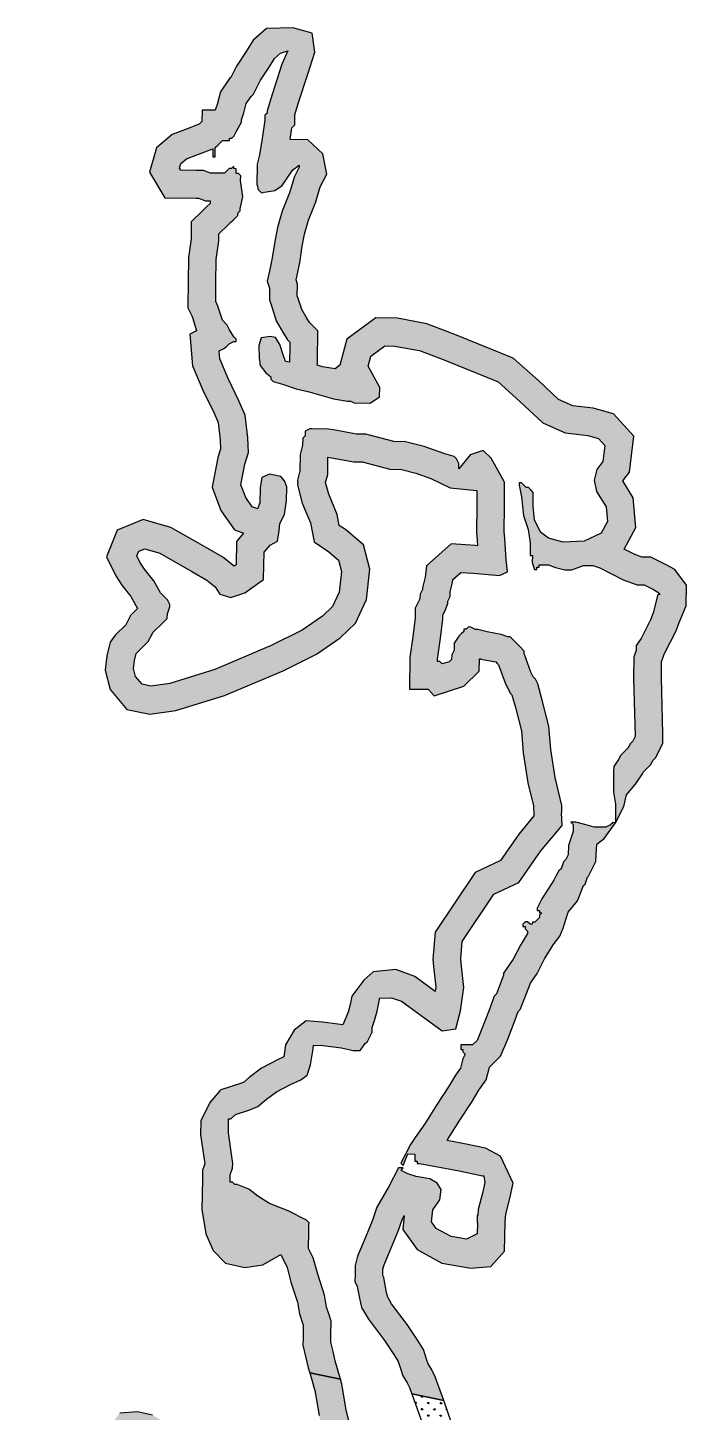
# Model space of a CAD drawing. Header units: metres. Extents: x 266352 to 301042, y 2101789 to 2138568.
# Drawn here: x 272168 to 273295, y 2132880 to 2135239 of the extents above; entities that cross this region are included whole.
import ezdxf

# ---------------------------------------------------------------- set-up
doc = ezdxf.new("R2010")
doc.units = ezdxf.units.M
doc.layers.add('MANGROOVE BUFFER ZONE', color=120, linetype='Continuous')

msp = doc.modelspace()

# ---------------------------------------------------------------- hatches: boundary and pattern name
at = {"layer": 'MANGROOVE BUFFER ZONE'}
h = msp.add_hatch(dxfattribs=at)
h.set_pattern_fill('GRASS', color=256, scale=0.59672345, angle=-0.7340003)
h.paths.add_polyline_path([(272843, 2134525.2), (272811.3, 2134533.6), (272791.4, 2134533.8), (272743.8, 2134546.4), (272727.9, 2134546.6), (272688.6, 2134553.7), (272680.3, 2134555.1), (272652.5, 2134555.5), (272648.5, 2134555.5), (272640.5, 2134551.7), (272640.4, 2134547.7), (272640.4, 2134543.7), (272636.3, 2134539.8), (272636.2, 2134527.9), (272632, 2134512), (272631.7, 2134484.1), (272627.5, 2134468.3), (272627.4, 2134464.3), (272627.8, 2134464.3), (272627.4, 2134460.2), (272635.6, 2134428.8), (272649.4, 2134395.6), (272655.8, 2134362.8), (272680.7, 2134345.9), (272697.6, 2134331.5), (272702.5, 2134312.6), (272698.6, 2134277.4), (272686.9, 2134252.5), (272670.2, 2134236.2), (272635.7, 2134212.7), (272582.9, 2134186.1), (272486.9, 2134145.6), (272410, 2134121.7), (272377.6, 2134117.1), (272362.6, 2134120.2), (272351.4, 2134133.5), (272348, 2134147), (272349.6, 2134160.6), (272352.5, 2134172.8), (272373.3, 2134193), (272381.5, 2134208.8), (272397.6, 2134224.5), (272405.7, 2134232.4), (272405.8, 2134240.4), (272409.9, 2134252.2), (272409.9, 2134256.2), (272406.1, 2134264.2), (272394.3, 2134276.3), (272382.6, 2134296.4), (272366.9, 2134316.4), (272359.1, 2134328.5), (272354, 2134339.1), (272357.1, 2134346.8), (272367.2, 2134351), (272393, 2134343.5), (272447.2, 2134312.6), (272473.3, 2134297.9), (272487.5, 2134286.2), (272495.3, 2134273.9), (272514.2, 2134267.9), (272537.7, 2134276.2), (272569.4, 2134298.9), (272570.4, 2134322.9), (272570.7, 2134345.5), (272580.9, 2134357.3), (272593.2, 2134363.9), (272596, 2134381.9), (272597.6, 2134394), (272605.3, 2134409.4), (272608.8, 2134432.7), (272609.2, 2134456.8), (272605.3, 2134466.9), (272598.9, 2134474.1), (272579.9, 2134478), (272566.6, 2134472.4), (272563.8, 2134454.8), (272563.5, 2134429.3), (272559.4, 2134419.3), (272550.1, 2134422.7), (272539.2, 2134438.3), (272531.2, 2134459.9), (272537.9, 2134495.2), (272543.9, 2134515.3), (272543.1, 2134540), (272538.4, 2134578.6), (272527.8, 2134603.4), (272509.3, 2134641), (272495.3, 2134674.5), (272494.1, 2134688.3), (272503, 2134692.7), (272507.1, 2134696.6), (272511.1, 2134700.5), (272519.1, 2134704.4), (272523.1, 2134704.4), (272523.1, 2134708.3), (272519.2, 2134712.4), (272511.4, 2134724.4), (272507.5, 2134732.4), (272499.7, 2134740.5), (272495.9, 2134752.5), (272492, 2134764.5), (272488.2, 2134772.5), (272488.2, 2134776.4), (272488.4, 2134792.3), (272488.6, 2134804.3), (272489.1, 2134844.1), (272493.5, 2134875.8), (272493.6, 2134883.8), (272493.6, 2134887.8), (272497.6, 2134891.7), (272505.7, 2134899.6), (272513.8, 2134907.4), (272517.8, 2134911.3), (272521.8, 2134915.3), (272525.8, 2134919.2), (272525.9, 2134923.2), (272529.9, 2134927.1), (272530, 2134931.1), (272534.2, 2134950.9), (272530.6, 2134978.8), (272530.7, 2134986.8), (272526.8, 2134990.8), (272522.8, 2134990.8), (272522.8, 2134994.8), (272522.9, 2134998.8), (272518.9, 2134998.9), (272519, 2135002.8), (272514.9, 2134998.9), (272511, 2134999), (272506.9, 2134995), (272502.9, 2134991.1), (272498.9, 2134991.2), (272494.9, 2134991.2), (272491, 2134991.3), (272487, 2134991.3), (272483, 2134991.4), (272479, 2134991.4), (272467.1, 2134995.5), (272455.2, 2134995.7), (272428.7, 2134996), (272426.5, 2134999.7), (272428.8, 2135007.6), (272438.3, 2135015.8), (272453.2, 2135021.4), (272483.5, 2135032.6), (272483.4, 2135019.2), (272487.3, 2135019.2), (272487.4, 2135023.1), (272487.5, 2135031.1), (272487.5, 2135035.1), (272491.6, 2135039), (272495.6, 2135042.9), (272499.6, 2135046.8), (272503.6, 2135046.8), (272507.6, 2135046.7), (272511.6, 2135046.7), (272511.6, 2135050.7), (272515.6, 2135050.6), (272519.6, 2135054.6), (272523.7, 2135062.5), (272531.9, 2135078.3), (272531.9, 2135082.2), (272536, 2135094.1), (272540.2, 2135110), (272548.3, 2135121.8), (272552.4, 2135125.8), (272556.4, 2135133.7), (272560.5, 2135141.6), (272564.6, 2135149.5), (272580.2, 2135173.2), (272588.4, 2135186.6), (272598.7, 2135195.5), (272611.3, 2135199.8), (272600.8, 2135176.9), (272584.2, 2135125.3), (272575.9, 2135097.6), (272575.8, 2135093.6), (272571.8, 2135089.7), (272571.7, 2135085.7), (272571.7, 2135081.7), (272567.3, 2135050), (272563, 2135022.2), (272558.8, 2135006.3), (272558.6, 2134994.4), (272558.5, 2134982.4), (272558.4, 2134974.5), (272558.3, 2134970.5), (272559.5, 2134970.5), (272559.7, 2134963.8), (272565.9, 2134957.9), (272571.3, 2134958.6), (272588.9, 2134961.6), (272601.4, 2134969.9), (272619.7, 2134996.7), (272630.4, 2135004.7), (272630.3, 2135001.4), (272622.2, 2134985.6), (272613.9, 2134957.9), (272601.5, 2134926.2), (272593.2, 2134898.4), (272588.9, 2134874.6), (272584.6, 2134846.8), (272580.4, 2134827), (272576.1, 2134807.1), (272579.9, 2134795.2), (272579.8, 2134783.2), (272579.7, 2134775.3), (272583.5, 2134763.3), (272591.2, 2134739.3), (272602.8, 2134719.3), (272610.6, 2134707.2), (272614.6, 2134703.2), (272614.5, 2134699.2), (272614.5, 2134695.2), (272614.1, 2134669.2), (272607.2, 2134670.4), (272603.3, 2134681.5), (272597.6, 2134699.2), (272590, 2134711.4), (272581.2, 2134713), (272565.7, 2134710.3), (272561.5, 2134697.5), (272562, 2134676.1), (272564, 2134663.6), (272573.8, 2134651), (272582, 2134644.3), (272581.9, 2134640), (272585.9, 2134635.9), (272601.7, 2134631.7), (272625.5, 2134623.5), (272645.3, 2134619.2), (272688.9, 2134606.8), (272712.7, 2134602.5), (272716.7, 2134602.4), (272716.7, 2134603.3), (272724, 2134599.9), (272751.1, 2134599.5), (272767.1, 2134610.1), (272767.8, 2134625.8), (272754.6, 2134649.7), (272748, 2134662.2), (272752.7, 2134679.6), (272776.1, 2134696.8), (272793, 2134696.6), (272835.3, 2134688.7), (272878.5, 2134672.4), (272969.5, 2134635.4), (273006.4, 2134602.2), (273045.3, 2134565.8), (273083.5, 2134548.4), (273122.1, 2134544.1), (273140, 2134538.9), (273150.8, 2134527.2), (273147.6, 2134500.1), (273137.2, 2134486.4), (273132.8, 2134468.1), (273137.1, 2134448.7), (273153.3, 2134422.5), (273155.5, 2134397.5), (273145, 2134377.9), (273115.6, 2134363.9), (273080, 2134362.6), (273055.1, 2134369.2), (273041.2, 2134379.6), (273031.3, 2134400.5), (273028.7, 2134423.4), (273028.8, 2134431.3), (273028.8, 2134435.3), (273028.9, 2134439.3), (273029, 2134443.2), (273029, 2134447.2), (273025.1, 2134451.3), (273021.1, 2134455.3), (273017.2, 2134455.3), (273013.2, 2134459.4), (273009.3, 2134463.4), (273005.3, 2134463.4), (273005.3, 2134459.5), (273009, 2134439.5), (273012.6, 2134407.6), (273020.2, 2134383.7), (273023.6, 2134361.4), (273023.9, 2134359.8), (273023.6, 2134339.9), (273027.6, 2134339.8), (273027.5, 2134327.9), (273031.3, 2134315.9), (273035.3, 2134315.8), (273035.3, 2134319.8), (273039.3, 2134319.8), (273039.4, 2134323.7), (273047.3, 2134323.6), (273055.3, 2134323.5), (273067.1, 2134319.4), (273083, 2134315.2), (273094.9, 2134315.1), (273114.9, 2134322.8), (273122.9, 2134322.7), (273130.8, 2134322.6), (273142.7, 2134318.4), (273182.2, 2134298), (273206, 2134289.8), (273217.9, 2134289.6), (273233.7, 2134281.5), (273241.6, 2134277.4), (273245.6, 2134273.4), (273241.6, 2134273.4), (273233.2, 2134241.7), (273229.1, 2134229.8), (273212.8, 2134198.2), (273204.7, 2134186.4), (273204.6, 2134178.4), (273200.4, 2134166.5), (273200, 2134130.7), (273202.8, 2134031.5), (273198.6, 2134023.3), (273194.6, 2134019.4), (273190.5, 2134011.5), (273178.4, 2133999.7), (273174.3, 2133991.8), (273166.2, 2133979.9), (273166.1, 2133972), (273166.1, 2133968), (273165.9, 2133952.1), (273165.7, 2133936.2), (273169.4, 2133916.2), (273169.2, 2133904.3), (273169.1, 2133896.4), (273169.1, 2133892.4), (273169, 2133884.4), (273183.3, 2133912.1), (273187.7, 2133931.7), (273203.4, 2133950), (273215.2, 2133967.7), (273217, 2133971.1), (273229.1, 2133982.9), (273233.2, 2133990.8), (273237.2, 2133994.7), (273249.9, 2134019.4), (273250.1, 2134035.6), (273247.4, 2134131.1), (273247.7, 2134158.2), (273251.8, 2134170.1), (273251.9, 2134171.4), (273253.5, 2134173.8), (273272.7, 2134211.1), (273277.8, 2134225.6), (273289.7, 2134254), (273290.2, 2134289.2), (273270.2, 2134316), (273255.5, 2134323.6), (273229.7, 2134336.8), (273214.3, 2134337), (273201, 2134341.7), (273184, 2134350.4), (273203.8, 2134387.5), (273199.5, 2134437.8), (273181.7, 2134466.7), (273193.2, 2134481.9), (273200.3, 2134543.2), (273165.9, 2134580.8), (273131.4, 2134590.7), (273096.3, 2134594.7), (273072, 2134605.7), (273038.4, 2134637.1), (272995, 2134676.1), (272895.8, 2134716.5), (272848.1, 2134734.5), (272797.7, 2134743.9), (272760.8, 2134744.4), (272711.4, 2134708), (272699.4, 2134663.9), (272691.7, 2134657.5), (272670.1, 2134661.4), (272661, 2134664), (272661.5, 2134667.4), (272661.8, 2134694.6), (272661.9, 2134698.6), (272662.2, 2134722.2), (272647.8, 2134736.9), (272643.2, 2134744.1), (272634.7, 2134758.7), (272628.6, 2134777.7), (272627.2, 2134782.3), (272627.4, 2134802.2), (272625.1, 2134809.6), (272626.7, 2134817.1), (272631.2, 2134838.2), (272635.6, 2134866.8), (272639.3, 2134887.4), (272646.3, 2134910.8), (272658.7, 2134942.4), (272666.3, 2134967.8), (272677.5, 2134989.6), (272670.8, 2135024.1), (272645.2, 2135047.7), (272614.9, 2135048.6), (272617.6, 2135068.2), (272622.9, 2135073.4), (272623.1, 2135090.4), (272629.4, 2135111.3), (272645, 2135159.6), (272657.2, 2135197.5), (272652.3, 2135229.5), (272619.8, 2135239), (272574.7, 2135237.5), (272551.8, 2135217.6), (272540.2, 2135198.6), (272523.6, 2135173.4), (272518.4, 2135163.3), (272513.8, 2135154.3), (272511.9, 2135152.5), (272496.5, 2135130), (272490.7, 2135108), (272487.4, 2135098.4), (272464.9, 2135098.6), (272464.6, 2135078.9), (272460.1, 2135074.5), (272436.6, 2135065.8), (272413.8, 2135057.2), (272387.1, 2135034.3), (272375.3, 2134993.1), (272401.4, 2134949), (272454.6, 2134948.3), (272458.9, 2134948.3), (272470.7, 2134944.1), (272479.4, 2134944), (272478.8, 2134943.4), (272478.7, 2134939.4), (272472.6, 2134933.5), (272464.6, 2134925.6), (272446.5, 2134908), (272446.2, 2134884.4), (272446.1, 2134879.4), (272441.8, 2134847.6), (272441.2, 2134804.9), (272441.1, 2134793), (272440.8, 2134777), (272440.7, 2134761.9), (272447.9, 2134746.8), (272450.7, 2134738.1), (272455.7, 2134722.4), (272443.8, 2134716.6), (272448.9, 2134663), (272466.1, 2134621.4), (272484.7, 2134583.6), (272492.2, 2134566.2), (272495.8, 2134536.3), (272496.3, 2134521.4), (272491.8, 2134506.5), (272482.2, 2134455.9), (272496.9, 2134416.1), (272520, 2134383.2), (272535.7, 2134377.5), (272523.6, 2134363.5), (272523.1, 2134324), (272519.4, 2134321.3), (272500.2, 2134337.1), (272470.6, 2134353.8), (272411.6, 2134387.4), (272364.5, 2134401.1), (272320.5, 2134382.9), (272302.3, 2134337.3), (272317.8, 2134305.2), (272328.3, 2134289), (272343.3, 2134269.8), (272355.2, 2134249.3), (272342.9, 2134237.4), (272334.8, 2134221.6), (272316.8, 2134204), (272308.4, 2134191.8), (272302.9, 2134168.9), (272300, 2134144), (272308.1, 2134111.3), (272337, 2134077), (272376.1, 2134069.1), (272420.4, 2134075.3), (272503.2, 2134101.1), (272602.8, 2134143), (272659.8, 2134171.8), (272700.2, 2134199.4), (272726.1, 2134224.5), (272744.8, 2134264.4), (272750.5, 2134316.1), (272739.7, 2134357.8), (272709.4, 2134383.7), (272698.6, 2134391), (272695, 2134409.4), (272680.6, 2134443.9), (272675.4, 2134464.1), (272678.9, 2134477.7), (272679.3, 2134507.2), (272723.4, 2134499.3), (272737.4, 2134499.1), (272785, 2134486.5), (272804.9, 2134486.3), (272829.2, 2134479.9), (272854.6, 2134471), (272887.5, 2134455), (272933, 2134450.3), (272933, 2134424.3), (272932.4, 2134379.3), (272933.4, 2134365.4), (272934, 2134356.4), (272930.2, 2134356.7), (272889.4, 2134359.5), (272847.3, 2134322.2), (272845.1, 2134302.5), (272840.3, 2134284.4), (272840.3, 2134281.8), (272836.2, 2134273.9), (272836.1, 2134265.9), (272827.9, 2134250.1), (272827.7, 2134233.6), (272823.7, 2134200.8), (272818.9, 2134166.4), (272818.2, 2134112.1), (272849.9, 2134111.7), (272860.6, 2134100.8), (272911.1, 2134116.9), (272937.2, 2134142.3), (272937.5, 2134163.7), (272939.8, 2134163.3), (272939.8, 2134163.3), (272940.1, 2134163.2), (272965.1, 2134158.7), (272967.9, 2134155.9), (272970.2, 2134153.6), (272981.4, 2134122.5), (272989.7, 2134105.3), (272992.7, 2134102.2), (272998.6, 2134080.8), (273008.9, 2134041), (273012.1, 2134003.5), (273020, 2133952.3), (273029.3, 2133913), (273030.2, 2133895.8), (273004.3, 2133865), (272973.1, 2133820), (272930, 2133799.4), (272861.9, 2133698), (272857.9, 2133652), (272859.2, 2133639.6), (272863.2, 2133604.1), (272862.2, 2133596.7), (272827.3, 2133622.1), (272795.1, 2133634), (272756.2, 2133630), (272740.3, 2133616.3), (272720, 2133588.5), (272717, 2133574.3), (272713.6, 2133561.3), (272704.9, 2133539.8), (272670.5, 2133544.6), (272642.5, 2133546.9), (272622.1, 2133531.1), (272607.2, 2133505.6), (272604.1, 2133485.3), (272594.4, 2133480.9), (272566.4, 2133466.1), (272544.9, 2133449.9), (272535.5, 2133441.7), (272530.3, 2133439.7), (272497.1, 2133429.1), (272495.1, 2133427.2), (272477.9, 2133407.8), (272462.7, 2133376.2), (272462.4, 2133352.7), (272469.4, 2133303.2), (272465.6, 2133292.4), (272465.4, 2133276.7), (272464.7, 2133225.4), (272471.1, 2133183.8), (272483.8, 2133155.2), (272504.8, 2133133.6), (272538, 2133126.6), (272568.3, 2133131), (272599, 2133148.4), (272609.7, 2133126.3), (272616.4, 2133101.6), (272627.3, 2133067.5), (272631, 2133047.6), (272637.2, 2133028.1), (272637.1, 2133019.9), (272637.1, 2133015.9), (272637, 2133007.9), (272636.8, 2132994.2), (272641.9, 2132972.5), (272645.9, 2132955.5), (272648.3, 2132947.1), (272700.7, 2132936.2), (272691.8, 2132967.4), (272688, 2132983.4), (272684.2, 2132999.4), (272684.3, 2133007.3), (272684.4, 2133015.3), (272684.5, 2133019.3), (272684.6, 2133027.2), (272684.7, 2133031.2), (272684.7, 2133035.2), (272680.9, 2133047.2), (272677.1, 2133059.1), (272673.3, 2133079.1), (272661.9, 2133115), (272654.3, 2133143), (272646.5, 2133159), (272646.9, 2133186.9), (272647, 2133198.8), (272647.1, 2133202.8), (272643.1, 2133206.8), (272611.5, 2133223.1), (272579.9, 2133235.5), (272560.1, 2133247.7), (272544.4, 2133259.8), (272524.6, 2133268), (272520.6, 2133268.1), (272516.7, 2133272.1), (272512.7, 2133272.1), (272512.7, 2133276.1), (272512.8, 2133284.1), (272517, 2133295.9), (272517.1, 2133303.9), (272509.8, 2133355.7), (272510, 2133375.6), (272510.1, 2133379.6), (272514.1, 2133379.5), (272522.1, 2133387.4), (272546.1, 2133395), (272560.2, 2133400.5), (272574.7, 2133413), (272591.9, 2133426), (272615.3, 2133438.4), (272633, 2133446.4), (272644.1, 2133454), (272649.9, 2133471.6), (272654.1, 2133499.1), (272654.8, 2133505.1), (272670.8, 2133504.9), (272702.6, 2133500.5), (272722.4, 2133496.2), (272726.4, 2133496.2), (272730.4, 2133496.1), (272734.4, 2133496.1), (272742.5, 2133507.9), (272746.5, 2133511.8), (272754.7, 2133527.7), (272754.8, 2133535.6), (272758.9, 2133547.5), (272763.1, 2133563.4), (272767.3, 2133583.2), (272767.3, 2133585.3), (272787.7, 2133586.2), (272804.7, 2133580), (272874.1, 2133529.5), (272897.3, 2133533), (272905.4, 2133563.8), (272910.9, 2133603.4), (272906.3, 2133644.8), (272905.5, 2133652.5), (272908, 2133681.7), (272962.1, 2133762.3), (273004.8, 2133782.7), (273041.9, 2133836.2), (273078.4, 2133879.5), (273077.3, 2133901.1), (273077.7, 2133901.5), (273077.8, 2133905.5), (273077.9, 2133913.4), (273066.5, 2133961.3), (273059.2, 2134009.2), (273055.7, 2134049), (273044.4, 2134092.9), (273036.8, 2134120.9), (273032.9, 2134128.9), (273029, 2134132.9), (273025.1, 2134140.9), (273013.6, 2134172.9), (273013.6, 2134176.9), (273005.8, 2134184.9), (273001.8, 2134188.9), (272997.9, 2134193), (272990, 2134201), (272986.1, 2134201.1), (272974.2, 2134205.2), (272950.4, 2134209.5), (272934.5, 2134213.7), (272930.5, 2134213.7), (272922.6, 2134217.8), (272918.7, 2134217.9), (272914.6, 2134213.9), (272910.6, 2134214), (272910.6, 2134210), (272906.6, 2134206.1), (272902.5, 2134202.2), (272894.4, 2134190.3), (272894.3, 2134178.4), (272890.2, 2134170.5), (272890.1, 2134162.5), (272886.1, 2134158.6), (272874.1, 2134154.8), (272870.2, 2134158.8), (272866.2, 2134158.9), (272866.2, 2134162.8), (272870.6, 2134194.6), (272875.1, 2134230.4), (272875.2, 2134238.3), (272879.2, 2134246.2), (272883.4, 2134258.1), (272883.4, 2134262.1), (272887.5, 2134270), (272887.6, 2134277.9), (272891.8, 2134293.8), (272892.3, 2134298.8), (272906, 2134310.9), (272926.6, 2134309.5), (272971.6, 2134305.6), (272985.1, 2134311.6), (272983.1, 2134332.7), (272980.6, 2134368.6), (272979.8, 2134380.6), (272980.4, 2134424), (272980.3, 2134464.4), (272957.5, 2134505.3), (272943.7, 2134518.8), (272921.4, 2134511.3), (272902.2, 2134487.6), (272902.3, 2134496.6), (272898.5, 2134504.6), (272894.5, 2134508.6), (272878.7, 2134512.8)])
h = msp.add_hatch(dxfattribs=at)
h.set_pattern_fill('GRASS', color=256, scale=0.59672345, angle=-0.7340003)
h.paths.add_polyline_path([(273114.9, 2133777.3), (273117.6, 2133779.9), (273121.7, 2133791.8), (273123.2, 2133793.3), (273135.9, 2133818), (273136.1, 2133829.5), (273137.4, 2133848), (273150.1, 2133857.2), (273169, 2133884.4), (273165, 2133884.5), (273161, 2133880.5), (273153, 2133876.7), (273141, 2133876.8), (273133.1, 2133876.9), (273117.2, 2133881.1), (273101.4, 2133885.3), (273093.4, 2133885.4), (273097.3, 2133881.4), (273097.3, 2133877.4), (273097.2, 2133869.4), (273088.9, 2133845.7), (273088.7, 2133829.7), (273084.6, 2133821.8), (273080.6, 2133817.9), (273076.5, 2133806), (273072.5, 2133802.1), (273068.4, 2133794.2), (273064.3, 2133786.3), (273044, 2133754.7), (273035.8, 2133738.9), (273035.8, 2133734.9), (273039.8, 2133734.9), (273039.7, 2133730.9), (273043.7, 2133730.8), (273039.7, 2133726.9), (273039.6, 2133722.9), (273035.6, 2133719), (273031.6, 2133715.1), (273027.6, 2133715.1), (273027.5, 2133711.2), (273023.6, 2133711.2), (273019.6, 2133715.2), (273015.6, 2133715.3), (273011.6, 2133711.4), (273011.6, 2133707.4), (273015.5, 2133707.3), (273015.5, 2133703.4), (273019.4, 2133699.3), (273019.4, 2133695.4), (273007.2, 2133675.6), (272994.9, 2133651.9), (272978.7, 2133628.2), (272978.7, 2133624.3), (272969.2, 2133600.1), (272966.3, 2133592.6), (272962.3, 2133588.7), (272954, 2133564.9), (272941.7, 2133533.2), (272933.5, 2133513.4), (272925.4, 2133505.6), (272921.5, 2133505.6), (272917.5, 2133505.7), (272913.5, 2133505.7), (272909.5, 2133505.8), (272905.6, 2133505.8), (272905.5, 2133501.8), (272905.5, 2133497.9), (272909.4, 2133497.8), (272909.4, 2133493.8), (272913.3, 2133489.8), (272909.2, 2133481.9), (272905, 2133466), (272896.9, 2133454.2), (272884.7, 2133434.5), (272864.5, 2133402.9), (272844.2, 2133371.3), (272827.9, 2133347.7), (272819.8, 2133335.8), (272803.5, 2133304.2), (272807.4, 2133300.2), (272815.7, 2133320), (272827.6, 2133319.8), (272827.5, 2133315.8), (272827.5, 2133311.9), (272827.4, 2133307.9), (272831.4, 2133307.8), (272831.4, 2133303.9), (272835.3, 2133303.8), (272902.8, 2133291), (272942.5, 2133282.5), (272945, 2133282.5), (272946.8, 2133271.3), (272942.9, 2133253.1), (272935.4, 2133225.3), (272934.7, 2133215), (272933.7, 2133215), (272933.5, 2133203.1), (272933.9, 2133202.2), (272933.4, 2133183.6), (272915.4, 2133174.6), (272889.1, 2133179), (272863.9, 2133193.1), (272855.9, 2133204.4), (272858, 2133224.8), (272870.1, 2133241.7), (272872.2, 2133259.6), (272865.3, 2133270.1), (272853.1, 2133277.3), (272829.7, 2133281.3), (272815.6, 2133286.3), (272804.2, 2133291.6), (272807.4, 2133296.2), (272799.4, 2133296.3), (272783.1, 2133264.7), (272762.8, 2133229.1), (272754.5, 2133205.4), (272738.1, 2133165.8), (272729.9, 2133146), (272725.7, 2133130.1), (272725.5, 2133114.2), (272725.3, 2133102.3), (272729.2, 2133094.3), (272732.9, 2133074.3), (272736.7, 2133058.4), (272748.4, 2133038.3), (272775.8, 2133002.2), (272791.4, 2132978.1), (272799.2, 2132966.1), (272803, 2132954.1), (272806.8, 2132942.1), (272814.6, 2132930.1), (272818.5, 2132922.1), (272822.4, 2132911), (272876.7, 2132899.7), (272862.3, 2132940.3), (272856, 2132953.4), (272850, 2132962.5), (272848.1, 2132968.5), (272842.4, 2132986.5), (272831.1, 2133003.9), (272814.6, 2133029.4), (272787.9, 2133064.7), (272781.2, 2133076.1), (272779.3, 2133084.1), (272774.6, 2133109.2), (272772.8, 2133112.9), (272773, 2133123.7), (272774.9, 2133130.8), (272781.8, 2133147.6), (272798.8, 2133188.5), (272806.1, 2133209.4), (272809.4, 2133215.2), (272806.9, 2133191.4), (272831.5, 2133156.9), (272873.1, 2133133.7), (272922.9, 2133125.3), (272956.7, 2133128.3), (272979.9, 2133154.1), (272981.4, 2133204.3), (272982.3, 2133217.4), (272988.9, 2133241.9), (272995, 2133269.9), (272973.4, 2133316.4), (272947.8, 2133329.8), (272912.2, 2133337.4), (272882.2, 2133343.1), (272883.6, 2133345.1), (272904.3, 2133377.3), (272924.8, 2133409.2), (272936.6, 2133428.4), (272948.8, 2133446), (272954.5, 2133467.7), (272973.5, 2133486.3), (272985.7, 2133515.5), (272998.5, 2133548.5), (273003.4, 2133562.5), (273006.7, 2133565.8), (273013.4, 2133582.9), (273024.4, 2133611), (273035.7, 2133627.6), (273048.4, 2133652.3), (273055.3, 2133663.4), (273063.2, 2133676.2), (273074.6, 2133690.9), (273080.3, 2133704.7), (273088.8, 2133732.1), (273104.5, 2133751.3)])
h = msp.add_hatch(dxfattribs=at)
h.set_pattern_fill('GRASS', color=256, scale=0.59672345, angle=-0.7340003)
h.paths.add_polyline_path([(271071.4, 2133090.3), (271075.7, 2133121.4), (271102.6, 2133127.1), (271106.5, 2133123), (271114.4, 2133122.9), (271130.3, 2133118.8), (271150.1, 2133114.5), (271158, 2133110.4), (271165.9, 2133106.4), (271173.8, 2133098.3), (271185.6, 2133086.2), (271189.5, 2133082.2), (271193.5, 2133082.1), (271201.4, 2133078.1), (271205.3, 2133074), (271205.2, 2133066.1), (271205.1, 2133054.1), (271204.8, 2133030.3), (271204.7, 2133022.3), (271200.5, 2133010.4), (271200.2, 2132986.6), (271196, 2132966.7), (271195.9, 2132962.7), (271191.4, 2132923), (271183, 2132883.3), (271186.9, 2132879.3), (271186.9, 2132875.3), (271188.9, 2132877.3), (271190.8, 2132875.3), (271194.8, 2132871.2), (271194.7, 2132867.3), (271198.6, 2132863.2), (271210.6, 2132863.1), (271218.5, 2132859), (271218.4, 2132855), (271218.4, 2132851), (271218.3, 2132843.1), (271218.2, 2132839.1), (271226.1, 2132835), (271261.9, 2132830.6), (271264.5, 2132830.6), (271257.2, 2132816.4), (271239.1, 2132795.4), (271231.3, 2132771.8), (271234.1, 2132741.8), (271259.2, 2132701.5), (271302.1, 2132660), (271328, 2132641.2), (271298.9, 2132619.2), (271282.8, 2132599.6), (271278.7, 2132595.6), (271278.7, 2132591.6), (271282.4, 2132591.6), (271282.7, 2132590.4), (271282.6, 2132587.6), (271282.6, 2132583.6), (271284.3, 2132583.6), (271295.5, 2132538.9), (271301.2, 2132516.7), (271301.4, 2132503.6), (271301.4, 2132499.8), (271297.4, 2132495.9), (271289.4, 2132492), (271285.4, 2132492.1), (271285.4, 2132490.1), (271285.3, 2132484.1), (271296.9, 2132460.1), (271312.3, 2132420.1), (271320.2, 2132412.1), (271320.1, 2132408.2), (271335.4, 2132395.1), (271360.8, 2132376), (271365.6, 2132353), (271366.1, 2132330.8), (271352.3, 2132312.6), (271350.8, 2132316.2), (271346.9, 2132324.2), (271342.9, 2132324.2), (271338.9, 2132324.3), (271369.8, 2132248.3), (271373.7, 2132240.3), (271377.6, 2132236.3), (271381.5, 2132232.2), (271385.4, 2132228.2), (271445.2, 2132235.4), (271528.8, 2132238.3), (271544.7, 2132238.1), (271552.6, 2132238), (271560.5, 2132233.9), (271576.3, 2132221.8), (271588.2, 2132217.7), (271596.1, 2132213.6), (271600.1, 2132213.5), (271608, 2132209.4), (271611.9, 2132205.4), (271619.9, 2132205.3), (271623.8, 2132205.3), (271623.9, 2132209.2), (271627.9, 2132213.2), (271635.9, 2132213.1), (271651.8, 2132212.9), (271675.6, 2132212.6), (271711.4, 2132212.1), (271727.3, 2132211.9), (271747.2, 2132211.6), (271790.9, 2132207.1), (271838.7, 2132206.5), (271862.5, 2132202.2), (271878.4, 2132202), (271906.2, 2132197.7), (271937.9, 2132189.3), (271977.5, 2132176.9), (272009.2, 2132164.5), (272037, 2132160.2), (272048.8, 2132152.1), (272068.6, 2132143.9), (272084.4, 2132135.7), (272096.2, 2132127.6), (272108.1, 2132119.5), (272111.9, 2132107.5), (272115.8, 2132099.5), (272119.7, 2132095.5), (272127.6, 2132091.4), (272139.5, 2132087.2), (272159.4, 2132087), (272179.3, 2132086.7), (272191.2, 2132086.6), (272203.2, 2132094.4), (272215.2, 2132098.2), (272223.3, 2132110), (272223.5, 2132122), (272223.6, 2132133.9), (272224.1, 2132169.7), (272220.6, 2132205.6), (272216.9, 2132229.5), (272213, 2132237.5), (272209.1, 2132245.5), (272205.3, 2132257.5), (272197.5, 2132265.6), (272193.6, 2132277.5), (272185.9, 2132297.5), (272178.4, 2132333.4), (272159.4, 2132397.3), (272144, 2132441.3), (272128.8, 2132493.2), (272105.8, 2132561.2), (272090.6, 2132617.1), (272082.9, 2132641), (272079.1, 2132653), (272079.2, 2132657), (272079.2, 2132661), (272083.2, 2132660.9), (272087.2, 2132660.9), (272099.1, 2132664.7), (272146.9, 2132664.1), (272202.5, 2132659.4), (272258.2, 2132662.7), (272298, 2132662.1), (272313.9, 2132661.9), (272333.8, 2132661.7), (272337.8, 2132661.6), (272345.7, 2132661.5), (272349.7, 2132661.5), (272353.7, 2132661.4), (272361.7, 2132661.3), (272365.6, 2132661.3), (272369.6, 2132661.2), (272369.7, 2132665.2), (272369.7, 2132669.2), (272377.8, 2132681), (272386.1, 2132704.8), (272406.5, 2132744.3), (272410.5, 2132744.3), (272426.3, 2132740.1), (272434.2, 2132736), (272454.1, 2132731.8), (272473.8, 2132723.6), (272477.8, 2132719.5), (272477.7, 2132715.5), (272469.3, 2132679.8), (272465, 2132656), (272456.6, 2132620.3), (272444.2, 2132580.7), (272439.9, 2132556.9), (272439.8, 2132548.9), (272435.8, 2132549), (272435.8, 2132545), (272431.8, 2132545), (272431.7, 2132541.1), (272431.7, 2132537.1), (272435.3, 2132509.2), (272442.7, 2132469.3), (272450.2, 2132433.4), (272457.7, 2132397.5), (272461.4, 2132369.6), (272469, 2132341.6), (272468.8, 2132329.7), (272472.6, 2132317.7), (272472.5, 2132309.8), (272472.4, 2132301.8), (272468.3, 2132293.9), (272468.3, 2132289.9), (272468.2, 2132286), (272472.1, 2132277.9), (272483.9, 2132265.9), (272491.7, 2132253.8), (272499.5, 2132245.8), (272507.5, 2132241.7), (272515.4, 2132237.6), (272523.3, 2132237.5), (272531.3, 2132237.4), (272547.2, 2132241.2), (272563.2, 2132244.9), (272583.2, 2132252.7), (272611.1, 2132260.3), (272623.1, 2132262.1), (272635, 2132263.9), (272647, 2132267.7), (272659, 2132267.6), (272678.8, 2132267.3), (272690.8, 2132267.2), (272698.8, 2132271.1), (272706.7, 2132271), (272710.8, 2132274.9), (272714.8, 2132278.8), (272718.8, 2132282.7), (272722.9, 2132286.7), (272723, 2132298.6), (272723.2, 2132314.5), (272727.5, 2132338.3), (272723.6, 2132342.4), (272719.4, 2132326.5), (272718.9, 2132290.7), (272714.9, 2132286.8), (272714.8, 2132282.8), (272706.8, 2132278.9), (272702.9, 2132279), (272698.8, 2132275), (272686.9, 2132275.2), (272678.9, 2132271.3), (272659, 2132271.6), (272647.1, 2132271.7), (272635.1, 2132267.9), (272611.2, 2132264.2), (272579.3, 2132256.7), (272559.3, 2132249), (272547.3, 2132245.2), (272531.3, 2132241.4), (272523.4, 2132241.5), (272515.4, 2132241.6), (272511.5, 2132245.6), (272503.6, 2132249.7), (272495.7, 2132257.8), (272487.9, 2132269.8), (272476.1, 2132281.9), (272476.2, 2132285.9), (272476.2, 2132289.8), (272476.3, 2132293.8), (272476.4, 2132301.8), (272476.5, 2132309.7), (272476.7, 2132321.7), (272472.8, 2132329.7), (272472.9, 2132341.6), (272469.3, 2132369.5), (272461.7, 2132397.4), (272458.2, 2132433.3), (272446.8, 2132473.2), (272439.3, 2132509.1), (272435.7, 2132537), (272435.7, 2132541), (272439.7, 2132541), (272439.7, 2132544.9), (272443.8, 2132548.9), (272443.9, 2132556.8), (272452.1, 2132580.6), (272460.6, 2132620.3), (272469, 2132656), (272473.3, 2132679.8), (272481.7, 2132715.5), (272485.7, 2132719.4), (272489.7, 2132715.4), (272541.2, 2132702.8), (272592.8, 2132690.2), (272620.5, 2132681.9), (272628.5, 2132681.8), (272636.4, 2132681.7), (272640.4, 2132681.6), (272648.3, 2132681.5), (272653, 2132679.1), (272664.6, 2132645.8), (272682.8, 2132625.5), (272709.6, 2132609), (272735.6, 2132604.8), (272758.9, 2132608.3), (272775.8, 2132618.9), (272798.8, 2132638.1), (272813.5, 2132649.8), (272826.6, 2132651.8), (272840.5, 2132642.4), (272852.4, 2132639.6), (272862.7, 2132645.4), (272861.8, 2132658.9), (272853.4, 2132677.4), (272835.9, 2132702.5), (272823.1, 2132718.9), (272810.8, 2132728.8), (272782.6, 2132729.7), (272762.5, 2132720.8), (272742.4, 2132714), (272727.8, 2132717.5), (272723.6, 2132729.9), (272725.1, 2132761.3), (272727.7, 2132784), (272729.2, 2132783.9), (272729.3, 2132787.9), (272725.4, 2132799.9), (272725.5, 2132807.9), (272721, 2132834.6), (272718.2, 2132851.7), (272710.6, 2132883.7), (272703.2, 2132927.5), (272700.7, 2132936.2), (272648.3, 2132947.1), (272656.9, 2132917), (272664.2, 2132874.3), (272671.7, 2132842.3), (272674.3, 2132826.7), (272678.1, 2132804.2), (272678, 2132792.8), (272680.2, 2132785.7), (272677.9, 2132765.1), (272676.9, 2132744.2), (272488.8, 2132799.6), (272447.8, 2132809.5), (272433.4, 2132827.9), (272406.3, 2132859.8), (272380.7, 2132874.8), (272354.9, 2132880.4), (272325, 2132878.5), (272311.9, 2132861.1), (272308.5, 2132824.8), (272310.4, 2132790.8), (272316.5, 2132763.7), (272317.9, 2132737.3), (272306.6, 2132709.4), (272298.6, 2132709.5), (272257.2, 2132710), (272203.1, 2132706.9), (272149.2, 2132711.4), (272092.1, 2132712.2), (272080.1, 2132708.3), (272049.2, 2132684.3), (272031.8, 2132657.6), (272031.6, 2132645.9), (272037.8, 2132626.6), (272045.1, 2132603.6), (272060.4, 2132547.3), (272083.6, 2132478.9), (272098.9, 2132426.8), (272114.3, 2132382.8), (272132.5, 2132321.8), (272140.4, 2132284.1), (272148.9, 2132261.8), (272155.7, 2132240.5), (272163.6, 2132232.4), (272165, 2132227.9), (272170.4, 2132216.9), (272171.2, 2132215.3), (272173.5, 2132199.7), (272176.7, 2132167.7), (272176.3, 2132134.5), (272176.3, 2132134.1), (272160, 2132134.4), (272153, 2132134.4), (272148.3, 2132149.4), (272123, 2132166.7), (272108.8, 2132176.4), (272088.6, 2132186.9), (272071.5, 2132193.9), (272054.9, 2132205.3), (272021.6, 2132210.5), (271993.2, 2132221.6), (271951, 2132234.8), (271915.9, 2132244.1), (271882.4, 2132249.3), (271867, 2132249.5), (271843.2, 2132253.8), (271793.7, 2132254.4), (271750, 2132259), (271728, 2132259.3), (271712, 2132259.5), (271676.2, 2132259.9), (271652.4, 2132260.2), (271636.5, 2132260.4), (271608.9, 2132260.8), (271607.9, 2132260.8), (271606.9, 2132261.3), (271599.1, 2132264), (271586.1, 2132274.1), (271564.4, 2132285.2), (271545.3, 2132285.5), (271528.4, 2132280), (271441.7, 2132277), (271408.6, 2132278.7), (271400.7, 2132298), (271413.9, 2132315.4), (271412.8, 2132358.5), (271403.5, 2132403.1), (271367.8, 2132430), (271367.8, 2132431.1), (271353, 2132446.2), (271342.4, 2132473.7), (271348.5, 2132479.6), (271348.8, 2132503.8), (271348.4, 2132523.1), (271341.4, 2132550.5), (271335.4, 2132574.4), (271373.5, 2132618.5), (271370.1, 2132669.2), (271332.6, 2132696.4), (271296.3, 2132731.4), (271289.3, 2132747.4), (271288.4, 2132756.5), (271292, 2132771.4), (271307.7, 2132806.2), (271298.5, 2132851), (271266.1, 2132877.9), (271250.9, 2132878.4), (271235.7, 2132903.4), (271238.3, 2132915.4), (271243.3, 2132959.8), (271243.3, 2132961.4), (271247.5, 2132981.3), (271247.8, 2133002.1), (271251.9, 2133014), (271252.1, 2133029.7), (271252.4, 2133053.5), (271252.6, 2133065.5), (271252.9, 2133093), (271229.9, 2133116.6), (271214.1, 2133124.8), (271207.7, 2133131.4), (271194.5, 2133144.9), (271179.8, 2133152.5), (271166.2, 2133159.5), (271141.3, 2133164.8), (271128.6, 2133168.2), (271118.3, 2133178.8), (271033.2, 2133160.9), (271028.5, 2133125.9), (271018.9, 2133135.7), (270996.2, 2133136), (270915.1, 2133140.3), (270904, 2133093.5), (270994.7, 2133088.7), (270998.6, 2133088.6), (271002.6, 2133084.6), (271002.5, 2133076.6), (271002.3, 2133060.7), (271002.1, 2133044.8), (270989.8, 2133021.1), (270973.6, 2132997.4), (270965.5, 2132989.6), (270958.9, 2132982.4), (270965.9, 2132968), (270972.9, 2132955), (270972.2, 2132931), (270974.7, 2132909.5), (270996.5, 2132884.3), (271030.8, 2132873.3), (271068.6, 2132872.4), (271093.2, 2132883.5), (271117, 2132909.1), (271125.7, 2132953), (271130.1, 2133037), (271119.7, 2133047.1), (271108.5, 2133033.9), (271084.1, 2133036.1), (271074.8, 2133054.9)])
h.paths.add_polyline_path([(271038.9, 2133014.7), (271071.4, 2132986.5), (271076.5, 2132939.9), (271068.8, 2132919.1), (271021.3, 2132928.2), (271017.4, 2132978.1)], flags=16)
h = msp.add_hatch(dxfattribs=at)
h.set_pattern_fill('GRASS', color=256, scale=0.59672345, angle=-0.7340003)
h.paths.add_polyline_path([(272954.2, 2132750.5), (272943.1, 2132773.4), (272925.9, 2132791), (272920, 2132797.1), (272920, 2132801.1), (272905.9, 2132815.6), (272892.6, 2132854.4), (272890.1, 2132861.7), (272876.7, 2132899.7), (272822.4, 2132911), (272845.4, 2132846.1), (272847.8, 2132839.1), (272864.6, 2132790.2), (272872.4, 2132782.1), (272872.4, 2132778.1), (272872.3, 2132774.2), (272880.2, 2132770.1), (272892, 2132758), (272903.8, 2132745.9), (272911.5, 2132729.9), (272915.4, 2132721.9), (272915.2, 2132709.9), (272919.1, 2132698), (272919, 2132694), (272918.9, 2132682), (272910.7, 2132662.3), (272881.8, 2132587), (272865.3, 2132539.5), (272861.1, 2132519.6), (272860.9, 2132507.7), (272864.9, 2132503.7), (272868.8, 2132503.6), (272944.3, 2132490.7), (273083.3, 2132473), (273262, 2132446.9), (273295, 2132443.7), (273281.7, 2132468), (273268.3, 2132484.2), (273247, 2132496.9), (273089.7, 2132520), (272951.3, 2132537.6), (272916.9, 2132543.5), (272926.3, 2132570.8), (272954.7, 2132644.7), (272966.1, 2132672.3), (272966.4, 2132693.4), (272966.5, 2132705), (272962.7, 2132717), (272962.9, 2132732.4)])

# ---------------------------------------------------------------- linework, layer by layer
for points in [[(272843, 2134525.2), (272811.3, 2134533.6), (272791.4, 2134533.8), (272743.8, 2134546.4), (272727.9, 2134546.6), (272688.6, 2134553.7), (272680.3, 2134555.1), (272652.5, 2134555.5), (272648.5, 2134555.5), (272640.5, 2134551.7), (272640.4, 2134547.7), (272640.4, 2134543.7), (272636.3, 2134539.8), (272636.2, 2134527.9), (272632, 2134512), (272631.7, 2134484.1), (272627.5, 2134468.3), (272627.4, 2134464.3), (272627.8, 2134464.3), (272627.4, 2134460.2), (272635.6, 2134428.8), (272649.4, 2134395.6), (272655.8, 2134362.8), (272680.7, 2134345.9), (272697.6, 2134331.5), (272702.5, 2134312.6), (272698.6, 2134277.4), (272686.9, 2134252.5), (272670.2, 2134236.2), (272635.7, 2134212.7), (272582.9, 2134186.1), (272486.9, 2134145.6), (272410, 2134121.7), (272377.6, 2134117.1), (272362.6, 2134120.2), (272351.4, 2134133.5), (272348, 2134147), (272349.6, 2134160.6), (272352.5, 2134172.8), (272373.3, 2134193), (272381.5, 2134208.8), (272397.6, 2134224.5), (272405.7, 2134232.4), (272405.8, 2134240.4), (272409.9, 2134252.2), (272409.9, 2134256.2), (272406.1, 2134264.2), (272394.3, 2134276.3), (272382.6, 2134296.4), (272366.9, 2134316.4), (272359.1, 2134328.5), (272354, 2134339.1), (272357.1, 2134346.8), (272367.2, 2134351), (272393, 2134343.5), (272447.2, 2134312.6), (272473.3, 2134297.9), (272487.5, 2134286.2), (272495.3, 2134273.9), (272514.2, 2134267.9), (272537.7, 2134276.2), (272569.4, 2134298.9), (272570.4, 2134322.9), (272570.7, 2134345.5), (272580.9, 2134357.3), (272593.2, 2134363.9), (272596, 2134381.9), (272597.6, 2134394), (272605.3, 2134409.4), (272608.8, 2134432.7), (272609.2, 2134456.8), (272605.3, 2134466.9), (272598.9, 2134474.1), (272579.9, 2134478), (272566.6, 2134472.4), (272563.8, 2134454.8), (272563.5, 2134429.3), (272559.4, 2134419.3), (272550.1, 2134422.7), (272539.2, 2134438.3), (272531.2, 2134459.9), (272537.9, 2134495.2), (272543.9, 2134515.3), (272543.1, 2134540), (272538.4, 2134578.6), (272527.8, 2134603.4), (272509.3, 2134641), (272495.3, 2134674.5), (272494.1, 2134688.3), (272503, 2134692.7), (272507.1, 2134696.6), (272511.1, 2134700.5), (272519.1, 2134704.4), (272523.1, 2134704.4), (272523.1, 2134708.3), (272519.2, 2134712.4), (272511.4, 2134724.4), (272507.5, 2134732.4), (272499.7, 2134740.5), (272495.9, 2134752.5), (272492, 2134764.5), (272488.2, 2134772.5), (272488.2, 2134776.4), (272488.4, 2134792.3), (272488.6, 2134804.3), (272489.1, 2134844.1), (272493.5, 2134875.8), (272493.6, 2134883.8), (272493.6, 2134887.8), (272497.6, 2134891.7), (272505.7, 2134899.6), (272513.8, 2134907.4), (272517.8, 2134911.3), (272521.8, 2134915.3), (272525.8, 2134919.2), (272525.9, 2134923.2), (272529.9, 2134927.1), (272530, 2134931.1), (272534.2, 2134950.9), (272530.6, 2134978.8), (272530.7, 2134986.8), (272526.8, 2134990.8), (272522.8, 2134990.8), (272522.8, 2134994.8), (272522.9, 2134998.8), (272518.9, 2134998.9), (272519, 2135002.8), (272514.9, 2134998.9), (272511, 2134999), (272506.9, 2134995), (272502.9, 2134991.1), (272498.9, 2134991.2), (272494.9, 2134991.2), (272491, 2134991.3), (272487, 2134991.3), (272483, 2134991.4), (272479, 2134991.4), (272467.1, 2134995.5), (272455.2, 2134995.7), (272428.7, 2134996), (272426.5, 2134999.7), (272428.8, 2135007.6), (272438.3, 2135015.8), (272453.2, 2135021.4), (272483.5, 2135032.6), (272483.4, 2135019.2), (272487.3, 2135019.2), (272487.4, 2135023.1), (272487.5, 2135031.1), (272487.5, 2135035.1), (272491.6, 2135039), (272495.6, 2135042.9), (272499.6, 2135046.8), (272503.6, 2135046.8), (272507.6, 2135046.7), (272511.6, 2135046.7), (272511.6, 2135050.7), (272515.6, 2135050.6), (272519.6, 2135054.6), (272523.7, 2135062.5), (272531.9, 2135078.3), (272531.9, 2135082.2), (272536, 2135094.1), (272540.2, 2135110), (272548.3, 2135121.8), (272552.4, 2135125.8), (272556.4, 2135133.7), (272560.5, 2135141.6), (272564.6, 2135149.5), (272580.2, 2135173.2), (272588.4, 2135186.6), (272598.7, 2135195.5), (272611.3, 2135199.8), (272600.8, 2135176.9), (272584.2, 2135125.3), (272575.9, 2135097.6), (272575.8, 2135093.6), (272571.8, 2135089.7), (272571.7, 2135085.7), (272571.7, 2135081.7), (272567.3, 2135050), (272563, 2135022.2), (272558.8, 2135006.3), (272558.6, 2134994.4), (272558.5, 2134982.4), (272558.4, 2134974.5), (272558.3, 2134970.5), (272559.5, 2134970.5), (272559.7, 2134963.8), (272565.9, 2134957.9), (272571.3, 2134958.6), (272588.9, 2134961.6), (272601.4, 2134969.9), (272619.7, 2134996.7), (272630.4, 2135004.7), (272630.3, 2135001.4), (272622.2, 2134985.6), (272613.9, 2134957.9), (272601.5, 2134926.2), (272593.2, 2134898.4), (272588.9, 2134874.6), (272584.6, 2134846.8), (272580.4, 2134827), (272576.1, 2134807.1), (272579.9, 2134795.2), (272579.8, 2134783.2), (272579.7, 2134775.3), (272583.5, 2134763.3), (272591.2, 2134739.3), (272602.8, 2134719.3), (272610.6, 2134707.2), (272614.6, 2134703.2), (272614.5, 2134699.2), (272614.5, 2134695.2), (272614.1, 2134669.2), (272607.2, 2134670.4), (272603.3, 2134681.5), (272597.6, 2134699.2), (272590, 2134711.4), (272581.2, 2134713), (272565.7, 2134710.3), (272561.5, 2134697.5), (272562, 2134676.1), (272564, 2134663.6), (272573.8, 2134651), (272582, 2134644.3), (272581.9, 2134640), (272585.9, 2134635.9), (272601.7, 2134631.7), (272625.5, 2134623.5), (272645.3, 2134619.2), (272688.9, 2134606.8), (272712.7, 2134602.5), (272716.7, 2134602.4), (272716.7, 2134603.3), (272724, 2134599.9), (272751.1, 2134599.5), (272767.1, 2134610.1), (272767.8, 2134625.8), (272754.6, 2134649.7), (272748, 2134662.2), (272752.7, 2134679.6), (272776.1, 2134696.8), (272793, 2134696.6), (272835.3, 2134688.7), (272878.5, 2134672.4), (272969.5, 2134635.4), (273006.4, 2134602.2), (273045.3, 2134565.8), (273083.5, 2134548.4), (273122.1, 2134544.1), (273140, 2134538.9), (273150.8, 2134527.2), (273147.6, 2134500.1), (273137.2, 2134486.4), (273132.8, 2134468.1), (273137.1, 2134448.7), (273153.3, 2134422.5), (273155.5, 2134397.5), (273145, 2134377.9), (273115.6, 2134363.9), (273080, 2134362.6), (273055.1, 2134369.2), (273041.2, 2134379.6), (273031.3, 2134400.5), (273028.7, 2134423.4), (273028.8, 2134431.3), (273028.8, 2134435.3), (273028.9, 2134439.3), (273029, 2134443.2), (273029, 2134447.2), (273025.1, 2134451.3), (273021.1, 2134455.3), (273017.2, 2134455.3), (273013.2, 2134459.4), (273009.3, 2134463.4), (273005.3, 2134463.4), (273005.3, 2134459.5), (273009, 2134439.5), (273012.6, 2134407.6), (273020.2, 2134383.7), (273023.6, 2134361.4), (273023.9, 2134359.8), (273023.6, 2134339.9), (273027.6, 2134339.8), (273027.5, 2134327.9), (273031.3, 2134315.9), (273035.3, 2134315.8), (273035.3, 2134319.8), (273039.3, 2134319.8), (273039.4, 2134323.7), (273047.3, 2134323.6), (273055.3, 2134323.5), (273067.1, 2134319.4), (273083, 2134315.2), (273094.9, 2134315.1), (273114.9, 2134322.8), (273122.9, 2134322.7), (273130.8, 2134322.6), (273142.7, 2134318.4), (273182.2, 2134298), (273206, 2134289.8), (273217.9, 2134289.6), (273233.7, 2134281.5), (273241.6, 2134277.4), (273245.6, 2134273.4), (273241.6, 2134273.4), (273233.2, 2134241.7), (273229.1, 2134229.8), (273212.8, 2134198.2), (273204.7, 2134186.4), (273204.6, 2134178.4), (273200.4, 2134166.5), (273200, 2134130.7), (273202.8, 2134031.5), (273198.6, 2134023.3), (273194.6, 2134019.4), (273190.5, 2134011.5), (273178.4, 2133999.7), (273174.3, 2133991.8), (273166.2, 2133979.9), (273166.1, 2133972), (273166.1, 2133968), (273165.9, 2133952.1), (273165.7, 2133936.2), (273169.4, 2133916.2), (273169.2, 2133904.3), (273169.1, 2133896.4), (273169.1, 2133892.4), (273169, 2133884.4), (273183.3, 2133912.1), (273187.7, 2133931.7), (273203.4, 2133950), (273215.2, 2133967.7), (273217, 2133971.1), (273229.1, 2133982.9), (273233.2, 2133990.8), (273237.2, 2133994.7), (273249.9, 2134019.4), (273250.1, 2134035.6), (273247.4, 2134131.1), (273247.7, 2134158.2), (273251.8, 2134170.1), (273251.9, 2134171.4), (273253.5, 2134173.8), (273272.7, 2134211.1), (273277.8, 2134225.6), (273289.7, 2134254), (273290.2, 2134289.2), (273270.2, 2134316), (273255.5, 2134323.6), (273229.7, 2134336.8), (273214.3, 2134337), (273201, 2134341.7), (273184, 2134350.4), (273203.8, 2134387.5), (273199.5, 2134437.8), (273181.7, 2134466.7), (273193.2, 2134481.9), (273200.3, 2134543.2), (273165.9, 2134580.8), (273131.4, 2134590.7), (273096.3, 2134594.7), (273072, 2134605.7), (273038.4, 2134637.1), (272995, 2134676.1), (272895.8, 2134716.5), (272848.1, 2134734.5), (272797.7, 2134743.9), (272760.8, 2134744.4), (272711.4, 2134708), (272699.4, 2134663.9), (272691.7, 2134657.5), (272670.1, 2134661.4), (272661, 2134664), (272661.5, 2134667.4), (272661.8, 2134694.6), (272661.9, 2134698.6), (272662.2, 2134722.2), (272647.8, 2134736.9), (272643.2, 2134744.1), (272634.7, 2134758.7), (272628.6, 2134777.7), (272627.2, 2134782.3), (272627.4, 2134802.2), (272625.1, 2134809.6), (272626.7, 2134817.1), (272631.2, 2134838.2), (272635.6, 2134866.8), (272639.3, 2134887.4), (272646.3, 2134910.8), (272658.7, 2134942.4), (272666.3, 2134967.8), (272677.5, 2134989.6), (272670.8, 2135024.1), (272645.2, 2135047.7), (272614.9, 2135048.6), (272617.6, 2135068.2), (272622.9, 2135073.4), (272623.1, 2135090.4), (272629.4, 2135111.3), (272645, 2135159.6), (272657.2, 2135197.5), (272652.3, 2135229.5), (272619.8, 2135239), (272574.7, 2135237.5), (272551.8, 2135217.6), (272540.2, 2135198.6), (272523.6, 2135173.4), (272518.4, 2135163.3), (272513.8, 2135154.3), (272511.9, 2135152.5), (272496.5, 2135130), (272490.7, 2135108), (272487.4, 2135098.4), (272464.9, 2135098.6), (272464.6, 2135078.9), (272460.1, 2135074.5), (272436.6, 2135065.8), (272413.8, 2135057.2), (272387.1, 2135034.3), (272375.3, 2134993.1), (272401.4, 2134949), (272454.6, 2134948.3), (272458.9, 2134948.3), (272470.7, 2134944.1), (272479.4, 2134944), (272478.8, 2134943.4), (272478.7, 2134939.4), (272472.6, 2134933.5), (272464.6, 2134925.6), (272446.5, 2134908), (272446.2, 2134884.4), (272446.1, 2134879.4), (272441.8, 2134847.6), (272441.2, 2134804.9), (272441.1, 2134793), (272440.8, 2134777), (272440.7, 2134761.9), (272447.9, 2134746.8), (272450.7, 2134738.1), (272455.7, 2134722.4), (272443.8, 2134716.6), (272448.9, 2134663), (272466.1, 2134621.4), (272484.7, 2134583.6), (272492.2, 2134566.2), (272495.8, 2134536.3), (272496.3, 2134521.4), (272491.8, 2134506.5), (272482.2, 2134455.9), (272496.9, 2134416.1), (272520, 2134383.2), (272535.7, 2134377.5), (272523.6, 2134363.5), (272523.1, 2134324), (272519.4, 2134321.3), (272500.2, 2134337.1), (272470.6, 2134353.8), (272411.6, 2134387.4), (272364.5, 2134401.1), (272320.5, 2134382.9), (272302.3, 2134337.3), (272317.8, 2134305.2), (272328.3, 2134289), (272343.3, 2134269.8), (272355.2, 2134249.3), (272342.9, 2134237.4), (272334.8, 2134221.6), (272316.8, 2134204), (272308.4, 2134191.8), (272302.9, 2134168.9), (272300, 2134144), (272308.1, 2134111.3), (272337, 2134077), (272376.1, 2134069.1), (272420.4, 2134075.3), (272503.2, 2134101.1), (272602.8, 2134143), (272659.8, 2134171.8), (272700.2, 2134199.4), (272726.1, 2134224.5), (272744.8, 2134264.4), (272750.5, 2134316.1), (272739.7, 2134357.8), (272709.4, 2134383.7), (272698.6, 2134391), (272695, 2134409.4), (272680.6, 2134443.9), (272675.4, 2134464.1), (272678.9, 2134477.7), (272679.3, 2134507.2), (272723.4, 2134499.3), (272737.4, 2134499.1), (272785, 2134486.5), (272804.9, 2134486.3), (272829.2, 2134479.9), (272854.6, 2134471), (272887.5, 2134455), (272933, 2134450.3), (272933, 2134424.3), (272932.4, 2134379.3), (272933.4, 2134365.4), (272934, 2134356.4), (272930.2, 2134356.7), (272889.4, 2134359.5), (272847.3, 2134322.2), (272845.1, 2134302.5), (272840.3, 2134284.4), (272840.3, 2134281.8), (272836.2, 2134273.9), (272836.1, 2134265.9), (272827.9, 2134250.1), (272827.7, 2134233.6), (272823.7, 2134200.8), (272818.9, 2134166.4), (272818.2, 2134112.1), (272849.9, 2134111.7), (272860.6, 2134100.8), (272911.1, 2134116.9), (272937.2, 2134142.3), (272937.5, 2134163.7), (272939.8, 2134163.3), (272939.8, 2134163.3), (272940.1, 2134163.2), (272965.1, 2134158.7), (272967.9, 2134155.9), (272970.2, 2134153.6), (272981.4, 2134122.5), (272989.7, 2134105.3), (272992.7, 2134102.2), (272998.6, 2134080.8), (273008.9, 2134041), (273012.1, 2134003.5), (273020, 2133952.3), (273029.3, 2133913), (273030.2, 2133895.8), (273004.3, 2133865), (272973.1, 2133820), (272930, 2133799.4), (272861.9, 2133698), (272857.9, 2133652), (272859.2, 2133639.6), (272863.2, 2133604.1), (272862.2, 2133596.7), (272827.3, 2133622.1), (272795.1, 2133634), (272756.2, 2133630), (272740.3, 2133616.3), (272720, 2133588.5), (272717, 2133574.3), (272713.6, 2133561.3), (272704.9, 2133539.8), (272670.5, 2133544.6), (272642.5, 2133546.9), (272622.1, 2133531.1), (272607.2, 2133505.6), (272604.1, 2133485.3), (272594.4, 2133480.9), (272566.4, 2133466.1), (272544.9, 2133449.9), (272535.5, 2133441.7), (272530.3, 2133439.7), (272497.1, 2133429.1), (272495.1, 2133427.2), (272477.9, 2133407.8), (272462.7, 2133376.2), (272462.4, 2133352.7), (272469.4, 2133303.2), (272465.6, 2133292.4), (272465.4, 2133276.7), (272464.7, 2133225.4), (272471.1, 2133183.8), (272483.8, 2133155.2), (272504.8, 2133133.6), (272538, 2133126.6), (272568.3, 2133131), (272599, 2133148.4), (272609.7, 2133126.3), (272616.4, 2133101.6), (272627.3, 2133067.5), (272631, 2133047.6), (272637.2, 2133028.1), (272637.1, 2133019.9), (272637.1, 2133015.9), (272637, 2133007.9), (272636.8, 2132994.2), (272641.9, 2132972.5), (272645.9, 2132955.5), (272648.3, 2132947.1), (272700.7, 2132936.2), (272691.8, 2132967.4), (272688, 2132983.4), (272684.2, 2132999.4), (272684.3, 2133007.3), (272684.4, 2133015.3), (272684.5, 2133019.3), (272684.6, 2133027.2), (272684.7, 2133031.2), (272684.7, 2133035.2), (272680.9, 2133047.2), (272677.1, 2133059.1), (272673.3, 2133079.1), (272661.9, 2133115), (272654.3, 2133143), (272646.5, 2133159), (272646.9, 2133186.9), (272647, 2133198.8), (272647.1, 2133202.8), (272643.1, 2133206.8), (272611.5, 2133223.1), (272579.9, 2133235.5), (272560.1, 2133247.7), (272544.4, 2133259.8), (272524.6, 2133268), (272520.6, 2133268.1), (272516.7, 2133272.1), (272512.7, 2133272.1), (272512.7, 2133276.1), (272512.8, 2133284.1), (272517, 2133295.9), (272517.1, 2133303.9), (272509.8, 2133355.7), (272510, 2133375.6), (272510.1, 2133379.6), (272514.1, 2133379.5), (272522.1, 2133387.4), (272546.1, 2133395), (272560.2, 2133400.5), (272574.7, 2133413), (272591.9, 2133426), (272615.3, 2133438.4), (272633, 2133446.4), (272644.1, 2133454), (272649.9, 2133471.6), (272654.1, 2133499.1), (272654.8, 2133505.1), (272670.8, 2133504.9), (272702.6, 2133500.5), (272722.4, 2133496.2), (272726.4, 2133496.2), (272730.4, 2133496.1), (272734.4, 2133496.1), (272742.5, 2133507.9), (272746.5, 2133511.8), (272754.7, 2133527.7), (272754.8, 2133535.6), (272758.9, 2133547.5), (272763.1, 2133563.4), (272767.3, 2133583.2), (272767.3, 2133585.3), (272787.7, 2133586.2), (272804.7, 2133580), (272874.1, 2133529.5), (272897.3, 2133533), (272905.4, 2133563.8), (272910.9, 2133603.4), (272906.3, 2133644.8), (272905.5, 2133652.5), (272908, 2133681.7), (272962.1, 2133762.3), (273004.8, 2133782.7), (273041.9, 2133836.2), (273078.4, 2133879.5), (273077.3, 2133901.1), (273077.7, 2133901.5), (273077.8, 2133905.5), (273077.9, 2133913.4), (273066.5, 2133961.3), (273059.2, 2134009.2), (273055.7, 2134049), (273044.4, 2134092.9), (273036.8, 2134120.9), (273032.9, 2134128.9), (273029, 2134132.9), (273025.1, 2134140.9), (273013.6, 2134172.9), (273013.6, 2134176.9), (273005.8, 2134184.9), (273001.8, 2134188.9), (272997.9, 2134193), (272990, 2134201), (272986.1, 2134201.1), (272974.2, 2134205.2), (272950.4, 2134209.5), (272934.5, 2134213.7), (272930.5, 2134213.7), (272922.6, 2134217.8), (272918.7, 2134217.9), (272914.6, 2134213.9), (272910.6, 2134214), (272910.6, 2134210), (272906.6, 2134206.1), (272902.5, 2134202.2), (272894.4, 2134190.3), (272894.3, 2134178.4), (272890.2, 2134170.5), (272890.1, 2134162.5), (272886.1, 2134158.6), (272874.1, 2134154.8), (272870.2, 2134158.8), (272866.2, 2134158.9), (272866.2, 2134162.8), (272870.6, 2134194.6), (272875.1, 2134230.4), (272875.2, 2134238.3), (272879.2, 2134246.2), (272883.4, 2134258.1), (272883.4, 2134262.1), (272887.5, 2134270), (272887.6, 2134277.9), (272891.8, 2134293.8), (272892.3, 2134298.8), (272906, 2134310.9), (272926.6, 2134309.5), (272971.6, 2134305.6), (272985.1, 2134311.6), (272983.1, 2134332.7), (272980.6, 2134368.6), (272979.8, 2134380.6), (272980.4, 2134424), (272980.3, 2134464.4), (272957.5, 2134505.3), (272943.7, 2134518.8), (272921.4, 2134511.3), (272902.2, 2134487.6), (272902.3, 2134496.6), (272898.5, 2134504.6), (272894.5, 2134508.6), (272878.7, 2134512.8), (272843, 2134525.2)], [(273114.9, 2133777.3), (273117.6, 2133779.9), (273121.7, 2133791.8), (273123.2, 2133793.3), (273135.9, 2133818), (273136.1, 2133829.5), (273137.4, 2133848), (273150.1, 2133857.2), (273169, 2133884.4), (273165, 2133884.5), (273161, 2133880.5), (273153, 2133876.7), (273141, 2133876.8), (273133.1, 2133876.9), (273117.2, 2133881.1), (273101.4, 2133885.3), (273093.4, 2133885.4), (273097.3, 2133881.4), (273097.3, 2133877.4), (273097.2, 2133869.4), (273088.9, 2133845.7), (273088.7, 2133829.7), (273084.6, 2133821.8), (273080.6, 2133817.9), (273076.5, 2133806), (273072.5, 2133802.1), (273068.4, 2133794.2), (273064.3, 2133786.3), (273044, 2133754.7), (273035.8, 2133738.9), (273035.8, 2133734.9), (273039.8, 2133734.9), (273039.7, 2133730.9), (273043.7, 2133730.8), (273039.7, 2133726.9), (273039.6, 2133722.9), (273035.6, 2133719), (273031.6, 2133715.1), (273027.6, 2133715.1), (273027.5, 2133711.2), (273023.6, 2133711.2), (273019.6, 2133715.2), (273015.6, 2133715.3), (273011.6, 2133711.4), (273011.6, 2133707.4), (273015.5, 2133707.3), (273015.5, 2133703.4), (273019.4, 2133699.3), (273019.4, 2133695.4), (273007.2, 2133675.6), (272994.9, 2133651.9), (272978.7, 2133628.2), (272978.7, 2133624.3), (272969.2, 2133600.1), (272966.3, 2133592.6), (272962.3, 2133588.7), (272954, 2133564.9), (272941.7, 2133533.2), (272933.5, 2133513.4), (272925.4, 2133505.6), (272921.5, 2133505.6), (272917.5, 2133505.7), (272913.5, 2133505.7), (272909.5, 2133505.8), (272905.6, 2133505.8), (272905.5, 2133501.8), (272905.5, 2133497.9), (272909.4, 2133497.8), (272909.4, 2133493.8), (272913.3, 2133489.8), (272909.2, 2133481.9), (272905, 2133466), (272896.9, 2133454.2), (272884.7, 2133434.5), (272864.5, 2133402.9), (272844.2, 2133371.3), (272827.9, 2133347.7), (272819.8, 2133335.8), (272803.5, 2133304.2), (272807.4, 2133300.2), (272815.7, 2133320), (272827.6, 2133319.8), (272827.5, 2133315.8), (272827.5, 2133311.9), (272827.4, 2133307.9), (272831.4, 2133307.8), (272831.4, 2133303.9), (272835.3, 2133303.8), (272902.8, 2133291), (272942.5, 2133282.5), (272945, 2133282.5), (272946.8, 2133271.3), (272942.9, 2133253.1), (272935.4, 2133225.3), (272934.7, 2133215), (272933.7, 2133215), (272933.5, 2133203.1), (272933.9, 2133202.2), (272933.4, 2133183.6), (272915.4, 2133174.6), (272889.1, 2133179), (272863.9, 2133193.1), (272855.9, 2133204.4), (272858, 2133224.8), (272870.1, 2133241.7), (272872.2, 2133259.6), (272865.3, 2133270.1), (272853.1, 2133277.3), (272829.7, 2133281.3), (272815.6, 2133286.3), (272804.2, 2133291.6), (272807.4, 2133296.2), (272799.4, 2133296.3), (272783.1, 2133264.7), (272762.8, 2133229.1), (272754.5, 2133205.4), (272738.1, 2133165.8), (272729.9, 2133146), (272725.7, 2133130.1), (272725.5, 2133114.2), (272725.3, 2133102.3), (272729.2, 2133094.3), (272732.9, 2133074.3), (272736.7, 2133058.4), (272748.4, 2133038.3), (272775.8, 2133002.2), (272791.4, 2132978.1), (272799.2, 2132966.1), (272803, 2132954.1), (272806.8, 2132942.1), (272814.6, 2132930.1), (272818.5, 2132922.1), (272822.4, 2132911), (272876.7, 2132899.7), (272862.3, 2132940.3), (272856, 2132953.4), (272850, 2132962.5), (272848.1, 2132968.5), (272842.4, 2132986.5), (272831.1, 2133003.9), (272814.6, 2133029.4), (272787.9, 2133064.7), (272781.2, 2133076.1), (272779.3, 2133084.1), (272774.6, 2133109.2), (272772.8, 2133112.9), (272773, 2133123.7), (272774.9, 2133130.8), (272781.8, 2133147.6), (272798.8, 2133188.5), (272806.1, 2133209.4), (272809.4, 2133215.2), (272806.9, 2133191.4), (272831.5, 2133156.9), (272873.1, 2133133.7), (272922.9, 2133125.3), (272956.7, 2133128.3), (272979.9, 2133154.1), (272981.4, 2133204.3), (272982.3, 2133217.4), (272988.9, 2133241.9), (272995, 2133269.9), (272973.4, 2133316.4), (272947.8, 2133329.8), (272912.2, 2133337.4), (272882.2, 2133343.1), (272883.6, 2133345.1), (272904.3, 2133377.3), (272924.8, 2133409.2), (272936.6, 2133428.4), (272948.8, 2133446), (272954.5, 2133467.7), (272973.5, 2133486.3), (272985.7, 2133515.5), (272998.5, 2133548.5), (273003.4, 2133562.5), (273006.7, 2133565.8), (273013.4, 2133582.9), (273024.4, 2133611), (273035.7, 2133627.6), (273048.4, 2133652.3), (273055.3, 2133663.4), (273063.2, 2133676.2), (273074.6, 2133690.9), (273080.3, 2133704.7), (273088.8, 2133732.1), (273104.5, 2133751.3), (273114.9, 2133777.3)]]:
    msp.add_lwpolyline(points, close=True, dxfattribs=at)
for points in [[(272718.2, 2132851.7), (272710.6, 2132883.7), (272703.2, 2132927.5), (272700.7, 2132936.2), (272648.3, 2132947.1), (272656.9, 2132917), (272664.2, 2132874.3)], [(272890.1, 2132861.7), (272876.7, 2132899.7), (272822.4, 2132911), (272845.4, 2132846.1)], [(272380.7, 2132874.8), (272354.9, 2132880.4), (272325, 2132878.5)]]:
    msp.add_lwpolyline(points, dxfattribs=at)

doc.saveas('drawing.dxf')
